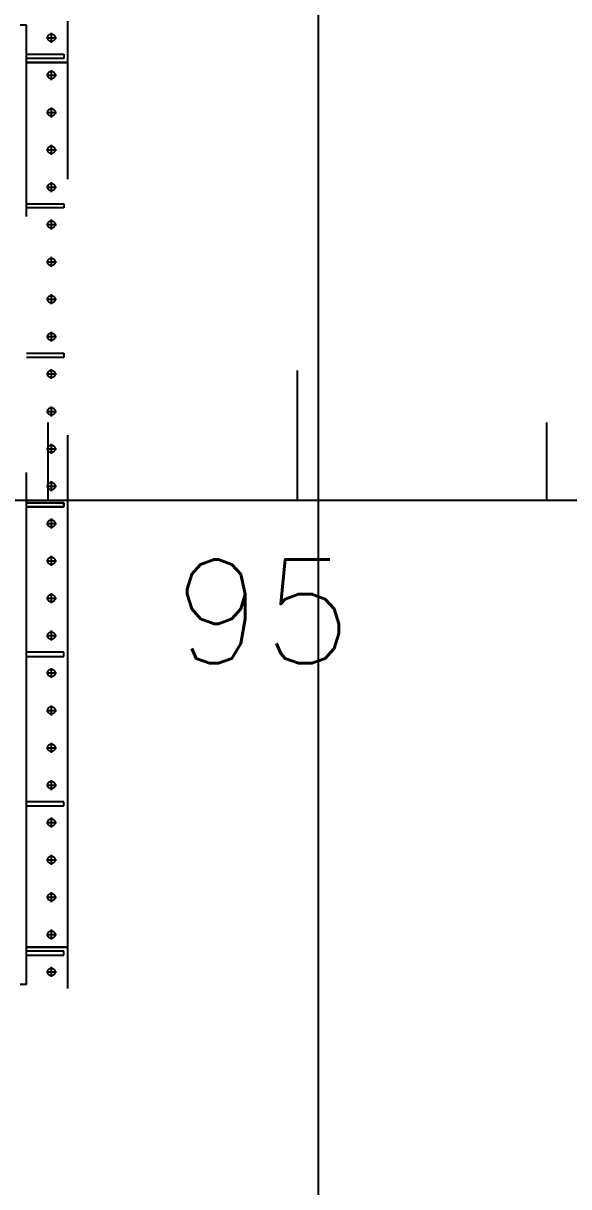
# Model space of a CAD drawing. Header units: millimetres. Extents: x 1638 to 3309, y -435 to 1865.
# Drawn here: x 2399.36 to 2406.12, y -382.56 to -368.13 of the extents above; entities that cross this region are included whole.
import ezdxf

# ---------------------------------------------------------------- set-up
doc = ezdxf.new("R2010")
doc.units = ezdxf.units.MM
doc.linetypes.add('HIDDEN', pattern=[9.525, 6.35, -3.175])
doc.layers.add('ballast', color=1, linetype='HIDDEN', lineweight=25)
doc.layers.add('Frame', color=243, linetype='Continuous')
doc.styles.add('ROMANS', font='ROMANS.SHX')

# ---------------------------------------------------------------- blocks, each defined once
blk = doc.blocks.new('EXISTING BALLAST SYSTEM')
at = {"color": 8, "linetype": 'Continuous'}
blk.add_line((2403.019, -387.796), (2403.019, -360.404), dxfattribs=at)
at = {"color": 8}
for p, q in [((2399.4, -368.15), (2399.323, -368.15)), ((2399.4, -380.05), (2399.4, -368.15)), ((2399.915, -368.614), (2399.915, -368.099)), ((2399.647, -368.305), (2399.709, -368.305)), ((2399.709, -368.305), (2399.709, -368.243)), ((2399.709, -368.305), (2399.709, -368.305)), ((2399.709, -368.305), (2399.709, -368.305)), ((2399.709, -368.367), (2399.709, -368.305)), ((2399.709, -368.305), (2399.771, -368.305)), ((2399.4, -368.511), (2399.863, -368.511)), ((2399.863, -368.563), (2399.4, -368.563)), ((2399.915, -368.614), (2399.4, -368.614)), ((2399.4, -368.614), (2399.915, -368.614)), ((2399.863, -368.511), (2399.863, -368.563)), ((2399.915, -379.586), (2399.915, -368.614)), ((2399.647, -368.769), (2399.709, -368.769)), ((2399.709, -368.769), (2399.709, -368.707)), ((2399.709, -368.83), (2399.709, -368.769)), ((2399.709, -368.769), (2399.709, -368.769)), ((2399.709, -368.769), (2399.709, -368.769)), ((2399.709, -368.769), (2399.771, -368.769)), ((2399.709, -369.232), (2399.709, -369.17)), ((2399.647, -369.232), (2399.709, -369.232)), ((2399.709, -369.232), (2399.709, -369.232)), ((2399.709, -369.232), (2399.709, -369.232)), ((2399.709, -369.294), (2399.709, -369.232)), ((2399.709, -369.232), (2399.771, -369.232)), ((2399.709, -369.696), (2399.709, -369.634)), ((2399.647, -369.696), (2399.709, -369.696)), ((2399.709, -369.696), (2399.709, -369.696)), ((2399.709, -369.696), (2399.709, -369.696)), ((2399.709, -369.758), (2399.709, -369.696)), ((2399.709, -369.696), (2399.771, -369.696)), ((2399.647, -370.159), (2399.709, -370.159)), ((2399.709, -370.159), (2399.709, -370.098)), ((2399.709, -370.221), (2399.709, -370.159)), ((2399.709, -370.159), (2399.709, -370.159)), ((2399.709, -370.159), (2399.709, -370.159)), ((2399.709, -370.159), (2399.771, -370.159)), ((2399.4, -370.365), (2399.863, -370.365)), ((2399.863, -370.365), (2399.863, -370.417)), ((2399.863, -370.417), (2399.4, -370.417)), ((2399.647, -370.623), (2399.709, -370.623)), ((2399.709, -370.623), (2399.709, -370.561)), ((2399.709, -370.623), (2399.709, -370.623)), ((2399.709, -370.623), (2399.709, -370.623)), ((2399.709, -370.685), (2399.709, -370.623)), ((2399.709, -370.623), (2399.771, -370.623)), ((2399.647, -371.087), (2399.709, -371.087)), ((2399.709, -371.087), (2399.709, -371.025)), ((2399.709, -371.087), (2399.709, -371.087)), ((2399.709, -371.087), (2399.709, -371.087)), ((2399.709, -371.148), (2399.709, -371.087)), ((2399.709, -371.087), (2399.771, -371.087)), ((2399.709, -371.55), (2399.709, -371.488)), ((2399.647, -371.55), (2399.709, -371.55)), ((2399.709, -371.55), (2399.709, -371.55)), ((2399.709, -371.55), (2399.709, -371.55)), ((2399.709, -371.612), (2399.709, -371.55)), ((2399.709, -371.55), (2399.771, -371.55)), ((2399.709, -372.014), (2399.709, -371.952)), ((2399.647, -372.014), (2399.709, -372.014)), ((2399.709, -372.014), (2399.709, -372.014)), ((2399.709, -372.014), (2399.709, -372.014)), ((2399.709, -372.076), (2399.709, -372.014)), ((2399.709, -372.014), (2399.771, -372.014)), ((2399.4, -372.22), (2399.863, -372.22)), ((2399.863, -372.22), (2399.863, -372.271)), ((2399.863, -372.271), (2399.4, -372.271)), ((2399.647, -372.477), (2399.709, -372.477)), ((2399.709, -372.477), (2399.709, -372.416)), ((2399.709, -372.477), (2399.709, -372.477)), ((2399.709, -372.477), (2399.709, -372.477)), ((2399.709, -372.539), (2399.709, -372.477)), ((2399.709, -372.477), (2399.771, -372.477)), ((2399.647, -372.941), (2399.709, -372.941)), ((2399.709, -372.941), (2399.709, -372.879)), ((2399.709, -372.941), (2399.709, -372.941)), ((2399.709, -372.941), (2399.709, -372.941)), ((2399.709, -373.003), (2399.709, -372.941)), ((2399.709, -372.941), (2399.771, -372.941)), ((2399.647, -373.405), (2399.709, -373.405)), ((2399.709, -373.405), (2399.709, -373.343)), ((2399.709, -373.405), (2399.709, -373.405)), ((2399.709, -373.405), (2399.709, -373.405)), ((2399.709, -373.466), (2399.709, -373.405)), ((2399.709, -373.405), (2399.771, -373.405)), ((2399.709, -373.868), (2399.709, -373.806)), ((2399.647, -373.868), (2399.709, -373.868)), ((2399.709, -373.868), (2399.709, -373.868)), ((2399.709, -373.868), (2399.709, -373.868)), ((2399.709, -373.93), (2399.709, -373.868)), ((2399.709, -373.868), (2399.771, -373.868)), ((2399.863, -374.074), (2399.4, -374.074)), ((2399.4, -374.074), (2399.863, -374.074)), ((2399.4, -374.126), (2399.863, -374.126)), ((2399.863, -374.126), (2399.4, -374.126)), ((2399.863, -374.126), (2399.863, -374.074)), ((2399.863, -374.074), (2399.863, -374.126)), ((2399.709, -374.332), (2399.709, -374.27)), ((2399.647, -374.332), (2399.709, -374.332)), ((2399.709, -374.332), (2399.709, -374.332)), ((2399.709, -374.332), (2399.709, -374.332)), ((2399.709, -374.394), (2399.709, -374.332)), ((2399.709, -374.332), (2399.771, -374.332)), ((2399.647, -374.795), (2399.709, -374.795)), ((2399.709, -374.795), (2399.709, -374.734)), ((2399.709, -374.795), (2399.709, -374.795)), ((2399.709, -374.795), (2399.709, -374.795)), ((2399.709, -374.857), (2399.709, -374.795)), ((2399.709, -374.795), (2399.771, -374.795)), ((2399.647, -375.259), (2399.709, -375.259)), ((2399.709, -375.259), (2399.709, -375.197)), ((2399.709, -375.259), (2399.709, -375.259)), ((2399.709, -375.259), (2399.709, -375.259)), ((2399.709, -375.321), (2399.709, -375.259)), ((2399.709, -375.259), (2399.771, -375.259)), ((2399.709, -375.723), (2399.709, -375.661)), ((2399.647, -375.723), (2399.709, -375.723)), ((2399.709, -375.723), (2399.709, -375.723)), ((2399.709, -375.723), (2399.709, -375.723)), ((2399.709, -375.785), (2399.709, -375.723)), ((2399.709, -375.723), (2399.771, -375.723)), ((2399.863, -375.929), (2399.4, -375.929)), ((2399.4, -375.98), (2399.863, -375.98)), ((2399.863, -375.98), (2399.863, -375.929)), ((2399.709, -376.186), (2399.709, -376.125)), ((2399.647, -376.186), (2399.709, -376.186)), ((2399.709, -376.186), (2399.709, -376.186)), ((2399.709, -376.186), (2399.709, -376.186)), ((2399.709, -376.248), (2399.709, -376.186)), ((2399.709, -376.186), (2399.771, -376.186)), ((2399.647, -376.65), (2399.709, -376.65)), ((2399.709, -376.65), (2399.709, -376.588)), ((2399.709, -376.65), (2399.709, -376.65)), ((2399.709, -376.65), (2399.709, -376.65)), ((2399.709, -376.712), (2399.709, -376.65)), ((2399.709, -376.65), (2399.771, -376.65)), ((2399.647, -377.114), (2399.709, -377.114)), ((2399.709, -377.114), (2399.709, -377.052)), ((2399.709, -377.114), (2399.709, -377.114)), ((2399.709, -377.114), (2399.709, -377.114)), ((2399.709, -377.175), (2399.709, -377.114)), ((2399.709, -377.114), (2399.771, -377.114)), ((2399.647, -377.577), (2399.709, -377.577)), ((2399.709, -377.577), (2399.709, -377.515)), ((2399.709, -377.639), (2399.709, -377.577)), ((2399.709, -377.577), (2399.709, -377.577)), ((2399.709, -377.577), (2399.709, -377.577)), ((2399.709, -377.577), (2399.771, -377.577)), ((2399.863, -377.783), (2399.4, -377.783)), ((2399.4, -377.835), (2399.863, -377.835)), ((2399.863, -377.835), (2399.863, -377.783)), ((2399.709, -378.041), (2399.709, -377.979)), ((2399.647, -378.041), (2399.709, -378.041)), ((2399.709, -378.041), (2399.709, -378.041)), ((2399.709, -378.041), (2399.709, -378.041)), ((2399.709, -378.103), (2399.709, -378.041)), ((2399.709, -378.041), (2399.771, -378.041)), ((2399.709, -378.504), (2399.709, -378.443)), ((2399.647, -378.504), (2399.709, -378.504)), ((2399.709, -378.504), (2399.709, -378.504)), ((2399.709, -378.504), (2399.709, -378.504)), ((2399.709, -378.566), (2399.709, -378.504)), ((2399.709, -378.504), (2399.771, -378.504)), ((2399.647, -378.968), (2399.709, -378.968)), ((2399.709, -378.968), (2399.709, -378.906)), ((2399.709, -378.968), (2399.709, -378.968)), ((2399.709, -378.968), (2399.709, -378.968)), ((2399.709, -379.03), (2399.709, -378.968)), ((2399.709, -378.968), (2399.771, -378.968)), ((2399.647, -379.432), (2399.709, -379.432)), ((2399.709, -379.432), (2399.709, -379.37)), ((2399.709, -379.432), (2399.709, -379.432)), ((2399.709, -379.432), (2399.709, -379.432)), ((2399.709, -379.493), (2399.709, -379.432)), ((2399.709, -379.432), (2399.771, -379.432)), ((2399.915, -379.586), (2399.4, -379.586)), ((2399.4, -379.586), (2399.915, -379.586)), ((2399.915, -380.101), (2399.915, -379.586)), ((2399.863, -379.638), (2399.4, -379.638)), ((2399.4, -379.689), (2399.863, -379.689)), ((2399.863, -379.689), (2399.863, -379.638)), ((2399.647, -379.895), (2399.709, -379.895)), ((2399.709, -379.895), (2399.709, -379.833)), ((2399.709, -379.895), (2399.709, -379.895)), ((2399.709, -379.895), (2399.709, -379.895)), ((2399.709, -379.957), (2399.709, -379.895)), ((2399.709, -379.895), (2399.771, -379.895)), ((2390.499, -380.101), (2399.915, -380.101)), ((2399.4, -380.05), (2399.323, -380.05))]:
    blk.add_line(p, q, dxfattribs=at)
for centre in [(2399.709, -368.305), (2399.709, -368.769), (2399.709, -369.232), (2399.709, -369.696), (2399.709, -370.159), (2399.709, -370.623), (2399.709, -371.087), (2399.709, -371.55), (2399.709, -372.014), (2399.709, -372.477), (2399.709, -372.941), (2399.709, -373.405), (2399.709, -373.868), (2399.709, -374.332), (2399.709, -374.795), (2399.709, -375.259), (2399.709, -375.723), (2399.709, -376.186), (2399.709, -376.65), (2399.709, -377.114), (2399.709, -377.577), (2399.709, -378.041), (2399.709, -378.504), (2399.709, -378.968), (2399.709, -379.432), (2399.709, -379.895)]:
    blk.add_circle(centre, 0.0464, dxfattribs=at)
at = {"layer": 'Frame', "color": 8}
for p, q in [((2402.761, -374.044), (2402.761, -372.435)), ((2399.67, -374.044), (2399.67, -373.078)), ((2405.852, -374.044), (2405.852, -373.078)), ((2313.13, -374.044), (2439.85, -374.044))]:
    blk.add_line(p, q, dxfattribs=at)
at = {"layer": 'Frame', "color": 8, "style": 'ROMANS'}
blk.add_text(' 95', height=1.2878, dxfattribs=at).set_placement((2400.346, -376.066))

msp = doc.modelspace()

# ---------------------------------------------------------------- block references
at = {"layer": 'ballast'}
msp.add_blockref('EXISTING BALLAST SYSTEM', (0, 0), dxfattribs=at)

doc.saveas('drawing.dxf')
